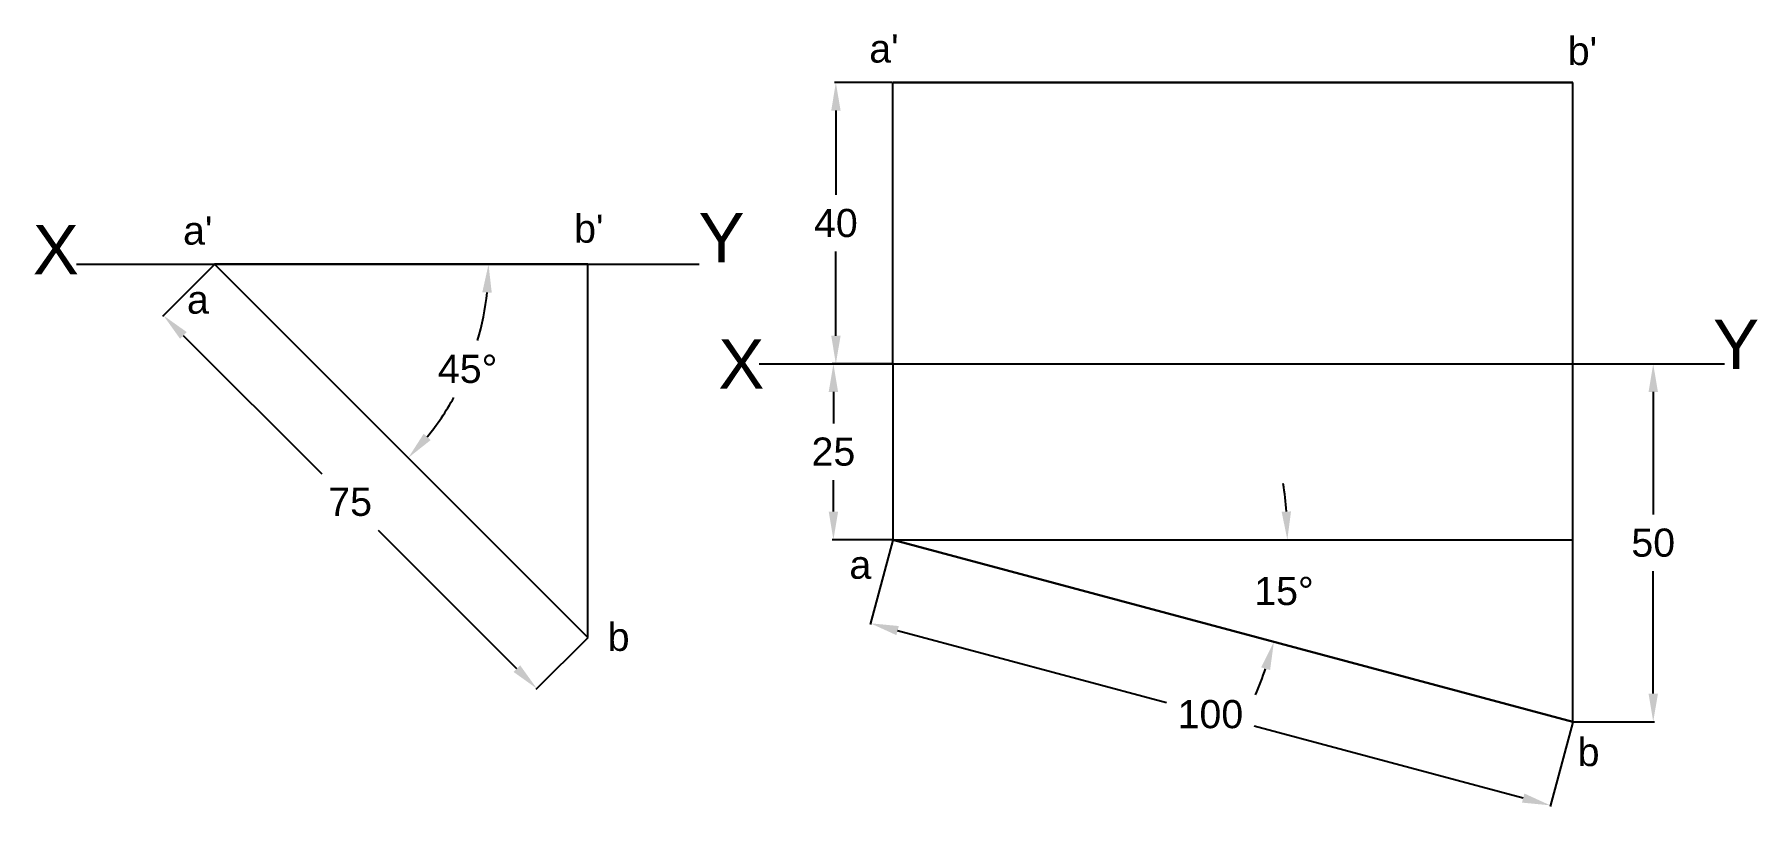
# Model space of a CAD drawing. Header units: millimetres. Extents: x 3 to 247, y -19 to 91.
import ezdxf

# ---------------------------------------------------------------- set-up
doc = ezdxf.new("R2010")
doc.units = ezdxf.units.MM
doc.header["$MEASUREMENT"] = 0
doc.styles.get("Standard").update_dxf_attribs({"font": 'arial.ttf'})
doc.dimstyles.get("Standard").update_dxf_attribs({"dimtxt": 4, "dimasz": 4, "dimexe": 0.18, "dimexo": 0.0625, "dimgap": 2, "dimtad": 0, "dimtih": 1, "dimtoh": 1, "dimdec": 0, "dimzin": 0, "dimdsep": 46, "dimtxsty": 'Standard', "dimcen": 0.09, "dimadec": 0, "dimazin": 0, "dimtfac": 1, "dimtdec": 0, "dimtofl": 0, "dimtmove": 0, "dimatfit": 3, "dimfxl": 1, "dimtolj": 1, "dimtzin": 0, "dimarcsym": 0})

# ---------------------------------------------------------------- blocks, each defined once
blk = doc.blocks.new('*D2')
at = {"color": 0, "lineweight": -2, "transparency": 16777216}
for p, q in [((28.28, 58.34), (20.93, 50.99)), ((23.88, 48.28), (43.54, 28.63)), ((71.26, 0.91), (51.61, 20.56)), ((81.32, 5.31), (73.96, -2.05))]:
    blk.add_line(p, q, dxfattribs=at)
at = {"color": 0, "transparency": 16777216}
for points in [[(24.36, 48.76), (23.41, 47.81), (21.06, 51.11)], [(71.73, 1.38), (70.79, 0.44), (74.09, -1.92)]]:
    blk.add_solid(points, dxfattribs=at)
at = {"layer": 'Defpoints', "color": 0, "transparency": 16777216}
for p in [(28.33, 58.39), (81.36, 5.35), (74.09, -1.92)]:
    blk.add_point(p, dxfattribs=at)
at = {"color": 0, "transparency": 16777216, "insert": (47.57, 24.6), "char_height": 4, "attachment_point": 5}
blk.add_mtext('\\A1;75', dxfattribs=at)
blk = doc.blocks.new('*D3')
at = {"color": 0, "lineweight": -2, "transparency": 16777216}
for start, end in [(343.8011, 354.1055), (320.8945, 330.8962)]:
    blk.add_arc((28.33, 58.39), 38.9, start, end, dxfattribs=at)
at = {"color": 0, "transparency": 16777216}
for points in [[(66.35, 54.42), (67.69, 54.36), (67.23, 58.39)], [(59.01, 33.4), (58.02, 34.3), (55.83, 30.88)]]:
    blk.add_solid(points, dxfattribs=at)
at = {"layer": 'Defpoints', "color": 0, "transparency": 16777216}
for p in [(8.69, 58.39), (28.33, 58.39), (97.17, 58.39), (62.01, 38.94), (81.36, 5.35)]:
    blk.add_point(p, dxfattribs=at)
at = {"color": 0, "transparency": 16777216, "insert": (64.26, 43.5), "char_height": 4, "attachment_point": 5}
blk.add_mtext('\\A1;45°', dxfattribs=at)
blk = doc.blocks.new('*D4')
at = {"color": 0, "lineweight": -2, "transparency": 16777216}
for start, end in [(4.09, 8.18), (336.82, 340.91)]:
    blk.add_arc((124.65, 19.24), 56.05, start, end, dxfattribs=at)
at = {"color": 0, "transparency": 16777216}
for points in [[(181.22, 23.26), (179.89, 23.21), (180.7, 19.24)], [(176.98, 1.1), (178.25, 0.71), (178.79, 4.73)]]:
    blk.add_solid(points, dxfattribs=at)
at = {"layer": 'Defpoints', "color": 0, "transparency": 16777216}
for p in [(124.65, 19.24), (124.65, 19.24), (221.24, 19.24), (179.85, 9.51), (221.24, -6.64)]:
    blk.add_point(p, dxfattribs=at)
at = {"color": 0, "transparency": 16777216, "insert": (180.22, 11.92), "char_height": 4, "attachment_point": 5}
blk.add_mtext('\\A1;15°', dxfattribs=at)
blk = doc.blocks.new('*D5')
at = {"color": 0, "lineweight": -2, "transparency": 16777216}
for p, q in [((124.64, 19.18), (121.42, 7.19)), ((125.33, 6.33), (163.54, -3.91)), ((214.2, -17.48), (175.99, -7.25)), ((221.23, -6.7), (218.02, -18.69))]:
    blk.add_line(p, q, dxfattribs=at)
at = {"color": 0, "transparency": 16777216}
for points in [[(125.51, 6.97), (125.16, 5.68), (121.47, 7.36)], [(214.37, -16.84), (214.03, -18.13), (218.06, -18.52)]]:
    blk.add_solid(points, dxfattribs=at)
at = {"layer": 'Defpoints', "color": 0, "transparency": 16777216}
for p in [(124.65, 19.24), (221.24, -6.64), (218.06, -18.52)]:
    blk.add_point(p, dxfattribs=at)
at = {"color": 0, "transparency": 16777216, "insert": (169.77, -5.58), "char_height": 4, "attachment_point": 5}
blk.add_mtext('\\A1;100', dxfattribs=at)
blk = doc.blocks.new('*D6')
at = {"color": 0, "lineweight": -2, "transparency": 16777216}
for p, q in [((124.59, 84.24), (116.39, 84.24)), ((116.57, 80.24), (116.57, 68.28)), ((116.57, 48.24), (116.57, 60.2)), ((124.59, 44.24), (116.39, 44.24))]:
    blk.add_line(p, q, dxfattribs=at)
at = {"color": 0, "transparency": 16777216}
for points in [[(115.91, 80.24), (117.24, 80.24), (116.57, 84.24)], [(115.91, 48.24), (117.24, 48.24), (116.57, 44.24)]]:
    blk.add_solid(points, dxfattribs=at)
at = {"layer": 'Defpoints', "color": 0, "transparency": 16777216}
for p in [(124.65, 84.24), (116.57, 44.24), (124.65, 44.24)]:
    blk.add_point(p, dxfattribs=at)
at = {"color": 0, "transparency": 16777216, "insert": (116.57, 64.24), "char_height": 4, "attachment_point": 5}
blk.add_mtext('\\A1;40', dxfattribs=at)
blk = doc.blocks.new('*D7')
at = {"color": 0, "lineweight": -2, "transparency": 16777216}
for p, q in [((124.59, 44.24), (116.04, 44.24)), ((116.22, 40.24), (116.22, 35.78)), ((116.22, 23.24), (116.22, 27.7)), ((124.59, 19.24), (116.04, 19.24))]:
    blk.add_line(p, q, dxfattribs=at)
at = {"color": 0, "transparency": 16777216}
for points in [[(115.55, 40.24), (116.89, 40.24), (116.22, 44.24)], [(115.55, 23.24), (116.89, 23.24), (116.22, 19.24)]]:
    blk.add_solid(points, dxfattribs=at)
at = {"layer": 'Defpoints', "color": 0, "transparency": 16777216}
for p in [(124.65, 44.24), (116.22, 19.24), (124.65, 19.24)]:
    blk.add_point(p, dxfattribs=at)
at = {"color": 0, "transparency": 16777216, "insert": (116.22, 31.74), "char_height": 4, "attachment_point": 5}
blk.add_mtext('\\A1;25', dxfattribs=at)
blk = doc.blocks.new('*D8')
at = {"color": 0, "lineweight": -2, "transparency": 16777216}
for p, q in [((198.58, 44.24), (232.85, 44.24)), ((232.67, 40.24), (232.67, 22.84)), ((232.67, -2.64), (232.67, 14.75)), ((221.31, -6.64), (232.85, -6.64))]:
    blk.add_line(p, q, dxfattribs=at)
at = {"color": 0, "transparency": 16777216}
for points in [[(232.01, 40.24), (233.34, 40.24), (232.67, 44.24)], [(232.01, -2.64), (233.34, -2.64), (232.67, -6.64)]]:
    blk.add_solid(points, dxfattribs=at)
at = {"layer": 'Defpoints', "color": 0, "transparency": 16777216}
for p in [(198.52, 44.24), (221.24, -6.64), (232.67, -6.64)]:
    blk.add_point(p, dxfattribs=at)
at = {"color": 0, "transparency": 16777216, "insert": (232.67, 18.8), "char_height": 4, "attachment_point": 5}
blk.add_mtext('\\A1;50', dxfattribs=at)

msp = doc.modelspace()

# ---------------------------------------------------------------- linework, layer by layer
for p, q in [((124.65, 44.24), (124.65, 84.24)), ((221.24, -6.64), (221.24, 84.24)), ((8.69, 58.39), (97.17, 58.39)), ((28.33, 58.39), (81.36, 5.35)), ((81.36, 5.35), (81.36, 58.39)), ((105.68, 44.24), (235.5, 44.24)), ((124.65, 44.24), (124.65, 19.24)), ((235.5, 44.24), (242.81, 44.24)), ((124.65, 19.24), (221.24, 19.24))]:
    msp.add_line(p, q)
at = {"lineweight": 30}
for p, q in [((124.65, 84.24), (221.24, 84.24)), ((28.33, 58.39), (81.36, 58.39)), ((124.65, 19.24), (221.24, -6.64))]:
    msp.add_line(p, q, dxfattribs=at)

# ---------------------------------------------------------------- texts
for s, height, p in [("a'", 4, (121.31, 87.07)), ("b'", 4, (220.53, 86.72)), ('X', 7, (2.51, 56.98)), ("a'", 4, (23.84, 61.19)), ("b'", 4, (79.39, 61.47)), ('Y', 7, (97.07, 58.67)), ('a', 4, (24.4, 51.38)), ('Y', 7, (241.18, 43.5)), ('X', 7, (99.88, 40.73)), ('a', 4, (118.49, 13.69)), ('b', 4, (84.16, 3.44)), ('b', 4, (221.94, -12.94))]:
    msp.add_text(s, height=height).set_placement(p)

# ---------------------------------------------------------------- dimensions: what is measured, and where the dimension line sits
for base, p1, p2, picture, middle in [((116.57, 44.24), (124.65, 84.24), (124.65, 44.24), '*D6', (116.57, 64.24)), ((116.22, 19.24), (124.65, 44.24), (124.65, 19.24), '*D7', (116.22, 31.74))]:
    dim = msp.add_linear_dim(base=base, p1=p1, p2=p2, angle=90, dimstyle='Standard')
    dim.commit()
    dim.dimension.update_dxf_attribs({"geometry": picture, "text_midpoint": middle})
for base, line1, line2, picture, middle in [((62.01, 38.94), ((28.33, 58.39), (81.36, 5.35)), ((8.69, 58.39), (97.17, 58.39)), '*D3', (64.26, 43.5)), ((179.85, 9.51), ((124.65, 19.24), (221.24, -6.64)), ((124.65, 19.24), (221.24, 19.24)), '*D4', (180.22, 11.92))]:
    dim = msp.add_angular_dim_2l(base=base, line1=line1, line2=line2, dimstyle='Standard')
    dim.commit()
    dim.dimension.update_dxf_attribs({"geometry": picture, "text_midpoint": middle})
for p1, p2, distance, picture, middle in [((28.33, 58.39), (81.36, 5.35), -10.28, '*D2', (47.57, 24.6)), ((124.65, 19.24), (221.24, -6.64), -12.29, '*D5', (169.77, -5.58))]:
    dim = msp.add_aligned_dim(p1=p1, p2=p2, distance=distance, dimstyle='Standard')
    dim.commit()
    dim.dimension.update_dxf_attribs({"geometry": picture, "text_midpoint": middle})
dim = msp.add_linear_dim(base=(232.67, -6.64), p1=(198.52, 44.24), p2=(221.24, -6.64), angle=90, text='50', dimstyle='Standard')
dim.commit()
dim.dimension.update_dxf_attribs({"geometry": '*D8', "text_midpoint": (232.67, 18.8)})

doc.saveas('drawing.dxf')
